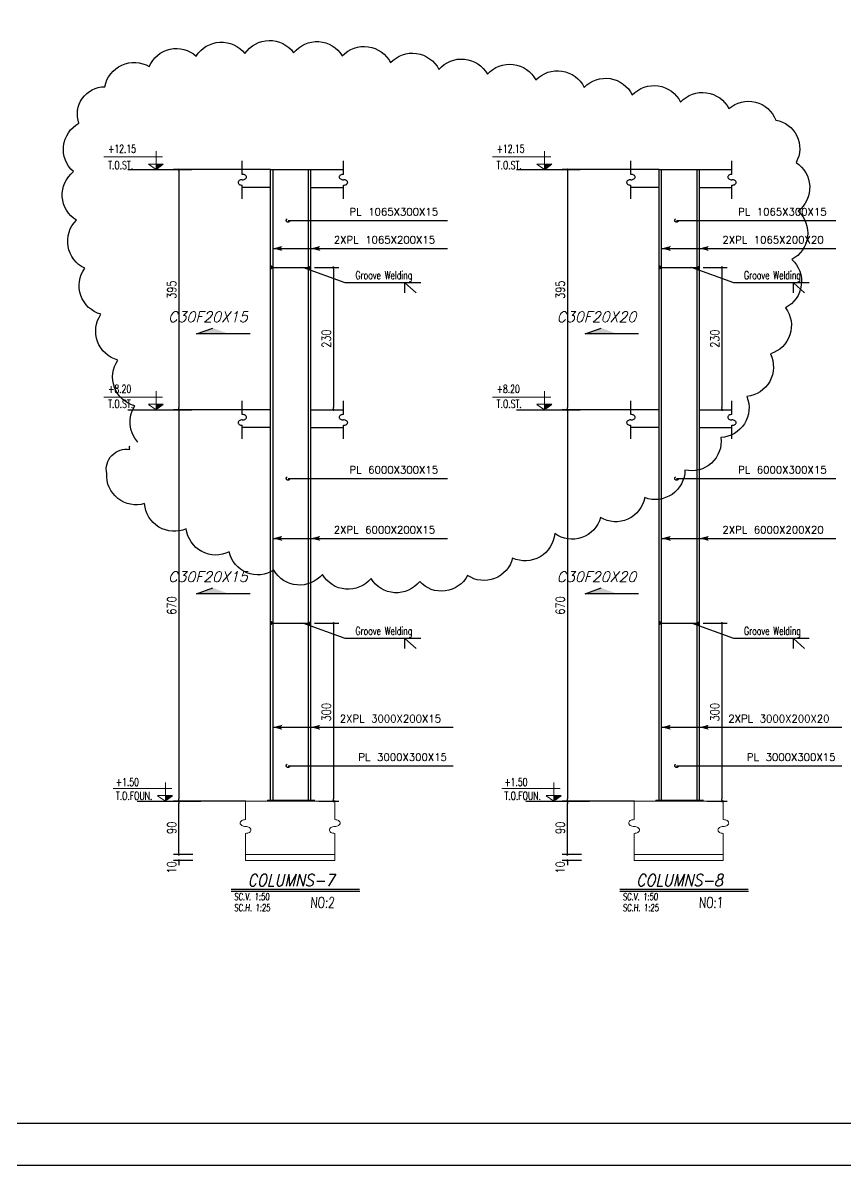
# Model space of a CAD drawing. Header units: inches. Extents: x 460503 to 460688, y 47570 to 48852.
# Drawn here: x 460543.89 to 460571.64, y 48435.49 to 48474.02 of the extents above; entities that cross this region are included whole.
import ezdxf

# ---------------------------------------------------------------- set-up
doc = ezdxf.new("R2010")
doc.units = ezdxf.units.IN
doc.header["$MEASUREMENT"] = 0
doc.linetypes.add('HIDDEN', pattern=[0.375, 0.25, -0.125])
for name, color, linetype in [('1', 1, 'Continuous'), ('1R', 1, 'Continuous'), ('2H', 2, 'HIDDEN'), ('2Y', 2, 'Continuous'), ('3', 3, 'HIDDEN'), ('3G', 3, 'Continuous'), ('4C', 4, 'Continuous'), ('6M', 6, 'Continuous'), ('COL-2', 3, 'Continuous'), ('D', 1, 'Continuous'), ('DIM', 8, 'Continuous'), ('lateral brace', 5, 'Continuous'), ('Layer4', 118, 'Continuous'), ('LEVEL', 3, 'HIDDEN'), ('TXT', 3, 'Continuous')]:
    doc.layers.add(name, color=color, linetype=linetype)
doc.layers.add('2', color=2, linetype='Continuous', lineweight=9)
doc.styles.add('ITALICT', font='italict')
doc.styles.add('ROMANC', font='TXT.shx')
doc.styles.add('ROMANS', font='ROMANS', dxfattribs={"width": 0.8})
doc.styles.add('ROMANT', font='romant')
doc.dimstyles.new('1-100', dxfattribs={"dimtxt": 0.3, "dimasz": 0.08, "dimexe": 0.18, "dimexo": 0.0625, "dimgap": 0.09, "dimtad": 1, "dimdec": 0, "dimlfac": 100, "dimdsep": 46, "dimtxsty": 'ROMANT', "dimblk": 'DOT', "dimcen": 0.09, "dimclrd": 1, "dimclre": 1, "dimclrt": 3, "dimadec": 0, "dimazin": 0, "dimtfac": 1, "dimtdec": 0, "dimtix": 1, "dimtofl": 0, "dimtmove": 2, "dimatfit": 3, "dimldrblk": 'DOT', "dimfxl": 1, "dimtolj": 1, "dimarcsym": 0})

# ---------------------------------------------------------------- blocks, each defined once
blk = doc.blocks.new('DOT')
at = {"layer": 'DIM', "color": 0, "linetype": 'ByBlock'}
blk.add_line((-0.5, 0), (-1, 0), dxfattribs=at)
at = {"layer": 'DIM', "color": 0, "linetype": 'ByBlock', "const_width": 0.5}
blk.add_lwpolyline([(-0.25, 0, 1), (0.25, 0, 1)], format="xyb", close=True, dxfattribs=at)
blk = doc.blocks.new('*D159')
at = {"layer": 'D', "color": 1, "lineweight": -2, "transparency": 16777216}
for p, q in [((460552.188, 48460.968), (460548.971, 48460.968)), ((460549.151, 48460.888), (460549.151, 48447.848)), ((460551.411, 48447.768), (460548.971, 48447.768))]:
    blk.add_line(p, q, dxfattribs=at)
at = {"layer": 'Defpoints', "color": 0, "transparency": 16777216}
for p in [(460552.25, 48460.968), (460549.151, 48447.768), (460551.473, 48447.768)]:
    blk.add_point(p, dxfattribs=at)
at = {"layer": 'D', "color": 1, "lineweight": -2, "transparency": 16777216, "xscale": 0.08, "yscale": 0.08, "zscale": 0.08}
for p, rotation in [((460549.151, 48460.968), 90), ((460549.151, 48447.768), 270)]:
    blk.add_blockref('DOT', p, dxfattribs=dict(at, rotation=rotation))
at = {"layer": 'D', "color": 2, "transparency": 16777216, "insert": (460548.911, 48454.368), "char_height": 0.3, "attachment_point": 5, "rotation": 90, "style": 'ROMANS'}
blk.add_mtext('\\A1;670', dxfattribs=at)
blk = doc.blocks.new('_Dot')
at = {"layer": 'DIM', "color": 0, "lineweight": -2}
blk.add_line((-0.5, 0), (-1, 0), dxfattribs=at)
at = {"layer": 'DIM', "color": 0, "const_width": 0.5}
blk.add_lwpolyline([(-0.25, 0, 1), (0.25, 0, 1)], format="xyb", close=True, dxfattribs=at)
blk = doc.blocks.new('ss')
at = {"layer": '2'}
for p, q in [((0, 0.137), (0, 0.514)), ((0, -0.137), (0, -0.674))]:
    blk.add_line(p, q, dxfattribs=at)
for points in [[(0, 0, -0.064661), (-0.043, 0.006, -0.077521), (-0.076, 0.02, -0.107173), (-0.1, 0.044, -0.145), (-0.107, 0.069, -0.145), (-0.1, 0.093, -0.107173), (-0.076, 0.117, -0.077521), (-0.043, 0.131, -0.064661), (0, 0.137, -0.064661)], [(0, -0.137, 0.064661), (0.043, -0.131, 0.077521), (0.076, -0.117, 0.107173), (0.1, -0.093, 0.145), (0.107, -0.069, 0.145), (0.1, -0.044, 0.107173), (0.076, -0.02, 0.077521), (0.043, -0.006, 0.064661), (0, 0, 0.064661)]]:
    blk.add_lwpolyline(points, format="xyb", dxfattribs=at)
blk = doc.blocks.new('*D160')
at = {"layer": 'D', "color": 1, "lineweight": -2, "transparency": 16777216}
for p, q in [((460549.594, 48447.768), (460548.971, 48447.768)), ((460549.151, 48446.048), (460549.151, 48447.688)), ((460549.628, 48445.968), (460548.971, 48445.968))]:
    blk.add_line(p, q, dxfattribs=at)
at = {"layer": 'Defpoints', "color": 0, "transparency": 16777216}
for p in [(460549.151, 48447.768), (460549.656, 48447.768), (460549.69, 48445.968)]:
    blk.add_point(p, dxfattribs=at)
at = {"layer": 'D', "color": 1, "lineweight": -2, "transparency": 16777216, "xscale": 0.08, "yscale": 0.08, "zscale": 0.08}
for p, rotation in [((460549.151, 48447.768), 90), ((460549.151, 48445.968), 270)]:
    blk.add_blockref('DOT', p, dxfattribs=dict(at, rotation=rotation))
at = {"layer": 'D', "color": 2, "transparency": 16777216, "insert": (460548.911, 48446.868), "char_height": 0.3, "attachment_point": 5, "rotation": 90, "style": 'ROMANS'}
blk.add_mtext('\\A1;90', dxfattribs=at)
blk = doc.blocks.new('*D161')
at = {"layer": 'D', "color": 1, "lineweight": -2, "transparency": 16777216}
for p, q in [((460549.628, 48445.968), (460548.971, 48445.968)), ((460549.151, 48446.048), (460549.151, 48446.128)), ((460549.628, 48445.768), (460548.971, 48445.768)), ((460549.151, 48445.688), (460549.151, 48445.608))]:
    blk.add_line(p, q, dxfattribs=at)
at = {"layer": 'Defpoints', "color": 0, "transparency": 16777216}
for p in [(460549.69, 48445.968), (460549.151, 48445.768), (460549.69, 48445.768)]:
    blk.add_point(p, dxfattribs=at)
at = {"layer": 'D', "color": 1, "lineweight": -2, "transparency": 16777216, "xscale": 0.08, "yscale": 0.08, "zscale": 0.08}
for p, rotation in [((460549.151, 48445.968), 270), ((460549.151, 48445.768), 90)]:
    blk.add_blockref('DOT', p, dxfattribs=dict(at, rotation=rotation))
at = {"layer": 'D', "color": 2, "transparency": 16777216, "insert": (460548.909, 48445.531), "char_height": 0.3, "attachment_point": 5, "rotation": 90, "style": 'ROMANS'}
blk.add_mtext('\\A1;10', dxfattribs=at)
blk = doc.blocks.new('*D852')
at = {"layer": 'D', "color": 1, "lineweight": -2, "transparency": 16777216}
for p, q in [((460552.188, 48469.068), (460548.971, 48469.068)), ((460549.151, 48468.988), (460549.151, 48461.048)), ((460551.411, 48460.968), (460548.971, 48460.968))]:
    blk.add_line(p, q, dxfattribs=at)
at = {"layer": 'Defpoints', "color": 0, "transparency": 16777216}
for p in [(460552.25, 48469.068), (460549.151, 48460.968), (460551.473, 48460.968)]:
    blk.add_point(p, dxfattribs=at)
at = {"layer": 'D', "color": 1, "lineweight": -2, "transparency": 16777216, "xscale": 0.08, "yscale": 0.08, "zscale": 0.08}
for p, rotation in [((460549.151, 48469.068), 90), ((460549.151, 48460.968), 270)]:
    blk.add_blockref('DOT', p, dxfattribs=dict(at, rotation=rotation))
at = {"layer": 'D', "color": 2, "transparency": 16777216, "insert": (460548.911, 48465.018), "char_height": 0.3, "attachment_point": 5, "rotation": 90, "style": 'ROMANS'}
blk.add_mtext('\\A1;395', dxfattribs=at)
blk = doc.blocks.new('*D853')
at = {"layer": 'D', "color": 1, "lineweight": -2, "transparency": 16777216}
for p, q in [((460553.733, 48453.767), (460554.548, 48453.767)), ((460554.368, 48453.687), (460554.368, 48447.848)), ((460553.873, 48447.768), (460554.548, 48447.768))]:
    blk.add_line(p, q, dxfattribs=at)
at = {"layer": 'Defpoints', "color": 0, "transparency": 16777216}
for p in [(460553.671, 48453.767), (460553.81, 48447.768), (460554.368, 48447.768)]:
    blk.add_point(p, dxfattribs=at)
at = {"layer": 'D', "color": 1, "lineweight": -2, "transparency": 16777216, "xscale": 0.08, "yscale": 0.08, "zscale": 0.08}
for p, rotation in [((460554.368, 48453.767), 90), ((460554.368, 48447.768), 270)]:
    blk.add_blockref('DOT', p, dxfattribs=dict(at, rotation=rotation))
at = {"layer": 'D', "color": 2, "transparency": 16777216, "insert": (460554.128, 48450.768), "char_height": 0.3, "attachment_point": 5, "rotation": 90, "style": 'ROMANS'}
blk.add_mtext('\\A1;300', dxfattribs=at)
blk = doc.blocks.new('*D854')
at = {"layer": 'D', "color": 1, "lineweight": -2, "transparency": 16777216}
for p, q in [((460553.733, 48465.767), (460554.548, 48465.767)), ((460554.368, 48465.687), (460554.368, 48461.048)), ((460553.873, 48460.968), (460554.548, 48460.968))]:
    blk.add_line(p, q, dxfattribs=at)
at = {"layer": 'Defpoints', "color": 0, "transparency": 16777216}
for p in [(460553.671, 48465.767), (460553.81, 48460.968), (460554.368, 48460.968)]:
    blk.add_point(p, dxfattribs=at)
at = {"layer": 'D', "color": 1, "lineweight": -2, "transparency": 16777216, "xscale": 0.08, "yscale": 0.08, "zscale": 0.08}
for p, rotation in [((460554.368, 48465.767), 90), ((460554.368, 48460.968), 270)]:
    blk.add_blockref('DOT', p, dxfattribs=dict(at, rotation=rotation))
at = {"layer": 'D', "color": 2, "transparency": 16777216, "insert": (460554.128, 48463.368), "char_height": 0.3, "attachment_point": 5, "rotation": 90, "style": 'ROMANS'}
blk.add_mtext('\\A1;230', dxfattribs=at)
blk = doc.blocks.new('*D855')
at = {"layer": 'D', "color": 1, "lineweight": -2, "transparency": 16777216}
for p, q in [((460565.299, 48460.968), (460562.082, 48460.968)), ((460562.262, 48460.888), (460562.262, 48447.848)), ((460564.522, 48447.768), (460562.082, 48447.768))]:
    blk.add_line(p, q, dxfattribs=at)
at = {"layer": 'Defpoints', "color": 0, "transparency": 16777216}
for p in [(460565.361, 48460.968), (460562.262, 48447.768), (460564.584, 48447.768)]:
    blk.add_point(p, dxfattribs=at)
at = {"layer": 'D', "color": 1, "lineweight": -2, "transparency": 16777216, "xscale": 0.08, "yscale": 0.08, "zscale": 0.08}
for p, rotation in [((460562.262, 48460.968), 90), ((460562.262, 48447.768), 270)]:
    blk.add_blockref('DOT', p, dxfattribs=dict(at, rotation=rotation))
at = {"layer": 'D', "color": 2, "transparency": 16777216, "insert": (460562.022, 48454.368), "char_height": 0.3, "attachment_point": 5, "rotation": 90, "style": 'ROMANS'}
blk.add_mtext('\\A1;670', dxfattribs=at)
blk = doc.blocks.new('*D856')
at = {"layer": 'D', "color": 1, "lineweight": -2, "transparency": 16777216}
for p, q in [((460562.705, 48447.768), (460562.082, 48447.768)), ((460562.262, 48446.048), (460562.262, 48447.688)), ((460562.739, 48445.968), (460562.082, 48445.968))]:
    blk.add_line(p, q, dxfattribs=at)
at = {"layer": 'Defpoints', "color": 0, "transparency": 16777216}
for p in [(460562.262, 48447.768), (460562.767, 48447.768), (460562.801, 48445.968)]:
    blk.add_point(p, dxfattribs=at)
at = {"layer": 'D', "color": 1, "lineweight": -2, "transparency": 16777216, "xscale": 0.08, "yscale": 0.08, "zscale": 0.08}
for p, rotation in [((460562.262, 48447.768), 90), ((460562.262, 48445.968), 270)]:
    blk.add_blockref('DOT', p, dxfattribs=dict(at, rotation=rotation))
at = {"layer": 'D', "color": 2, "transparency": 16777216, "insert": (460562.022, 48446.868), "char_height": 0.3, "attachment_point": 5, "rotation": 90, "style": 'ROMANS'}
blk.add_mtext('\\A1;90', dxfattribs=at)
blk = doc.blocks.new('*D857')
at = {"layer": 'D', "color": 1, "lineweight": -2, "transparency": 16777216}
for p, q in [((460562.739, 48445.968), (460562.082, 48445.968)), ((460562.262, 48446.048), (460562.262, 48446.128)), ((460562.739, 48445.768), (460562.082, 48445.768)), ((460562.262, 48445.688), (460562.262, 48445.608))]:
    blk.add_line(p, q, dxfattribs=at)
at = {"layer": 'Defpoints', "color": 0, "transparency": 16777216}
for p in [(460562.801, 48445.968), (460562.262, 48445.768), (460562.801, 48445.768)]:
    blk.add_point(p, dxfattribs=at)
at = {"layer": 'D', "color": 1, "lineweight": -2, "transparency": 16777216, "xscale": 0.08, "yscale": 0.08, "zscale": 0.08}
for p, rotation in [((460562.262, 48445.968), 270), ((460562.262, 48445.768), 90)]:
    blk.add_blockref('DOT', p, dxfattribs=dict(at, rotation=rotation))
at = {"layer": 'D', "color": 2, "transparency": 16777216, "insert": (460562.02, 48445.531), "char_height": 0.3, "attachment_point": 5, "rotation": 90, "style": 'ROMANS'}
blk.add_mtext('\\A1;10', dxfattribs=at)
blk = doc.blocks.new('*D860')
at = {"layer": 'D', "color": 1, "lineweight": -2, "transparency": 16777216}
for p, q in [((460565.299, 48469.068), (460562.082, 48469.068)), ((460562.262, 48468.988), (460562.262, 48461.048)), ((460564.522, 48460.968), (460562.082, 48460.968))]:
    blk.add_line(p, q, dxfattribs=at)
at = {"layer": 'Defpoints', "color": 0, "transparency": 16777216}
for p in [(460565.361, 48469.068), (460562.262, 48460.968), (460564.584, 48460.968)]:
    blk.add_point(p, dxfattribs=at)
at = {"layer": 'D', "color": 1, "lineweight": -2, "transparency": 16777216, "xscale": 0.08, "yscale": 0.08, "zscale": 0.08}
for p, rotation in [((460562.262, 48469.068), 90), ((460562.262, 48460.968), 270)]:
    blk.add_blockref('DOT', p, dxfattribs=dict(at, rotation=rotation))
at = {"layer": 'D', "color": 2, "transparency": 16777216, "insert": (460562.022, 48465.018), "char_height": 0.3, "attachment_point": 5, "rotation": 90, "style": 'ROMANS'}
blk.add_mtext('\\A1;395', dxfattribs=at)
blk = doc.blocks.new('*D858')
at = {"layer": 'D', "color": 1, "lineweight": -2, "transparency": 16777216}
for p, q in [((460566.844, 48453.767), (460567.659, 48453.767)), ((460567.479, 48453.687), (460567.479, 48447.848)), ((460566.984, 48447.768), (460567.659, 48447.768))]:
    blk.add_line(p, q, dxfattribs=at)
at = {"layer": 'Defpoints', "color": 0, "transparency": 16777216}
for p in [(460566.782, 48453.767), (460566.921, 48447.768), (460567.479, 48447.768)]:
    blk.add_point(p, dxfattribs=at)
at = {"layer": 'D', "color": 1, "lineweight": -2, "transparency": 16777216, "xscale": 0.08, "yscale": 0.08, "zscale": 0.08}
for p, rotation in [((460567.479, 48453.767), 90), ((460567.479, 48447.768), 270)]:
    blk.add_blockref('DOT', p, dxfattribs=dict(at, rotation=rotation))
at = {"layer": 'D', "color": 2, "transparency": 16777216, "insert": (460567.239, 48450.768), "char_height": 0.3, "attachment_point": 5, "rotation": 90, "style": 'ROMANS'}
blk.add_mtext('\\A1;300', dxfattribs=at)
blk = doc.blocks.new('*D859')
at = {"layer": 'D', "color": 1, "lineweight": -2, "transparency": 16777216}
for p, q in [((460566.844, 48465.767), (460567.659, 48465.767)), ((460567.479, 48465.687), (460567.479, 48461.048)), ((460566.984, 48460.968), (460567.659, 48460.968))]:
    blk.add_line(p, q, dxfattribs=at)
at = {"layer": 'Defpoints', "color": 0, "transparency": 16777216}
for p in [(460566.782, 48465.767), (460566.921, 48460.968), (460567.479, 48460.968)]:
    blk.add_point(p, dxfattribs=at)
at = {"layer": 'D', "color": 1, "lineweight": -2, "transparency": 16777216, "xscale": 0.08, "yscale": 0.08, "zscale": 0.08}
for p, rotation in [((460567.479, 48465.767), 90), ((460567.479, 48460.968), 270)]:
    blk.add_blockref('DOT', p, dxfattribs=dict(at, rotation=rotation))
at = {"layer": 'D', "color": 2, "transparency": 16777216, "insert": (460567.239, 48463.368), "char_height": 0.3, "attachment_point": 5, "rotation": 90, "style": 'ROMANS'}
blk.add_mtext('\\A1;230', dxfattribs=at)

msp = doc.modelspace()

# ---------------------------------------------------------------- hatches: boundary and pattern name
at = {"layer": '1R'}
h = msp.add_hatch(color=256, dxfattribs=at)
h.dxf.hatch_style = 1
h.paths.add_polyline_path([(460552.25000917, 48465.82559781), (460552.25000917, 48465.76846903), (460552.33000917, 48465.76846903)])
h.paths.add_polyline_path([(460552.33000917, 48465.76846903), (460552.25000917, 48465.76846903), (460552.25000917, 48465.71134025)])
h = msp.add_hatch(color=256, dxfattribs=at)
h.dxf.hatch_style = 1
h.paths.add_polyline_path([(460553.61000917, 48465.82559781), (460553.61000917, 48465.76846903), (460553.53000917, 48465.76846903)])
h.paths.add_polyline_path([(460553.53000917, 48465.76846903), (460553.61000917, 48465.76846903), (460553.61000917, 48465.71134025)])
h = msp.add_hatch(color=256, dxfattribs=at)
h.dxf.hatch_style = 1
h.paths.add_polyline_path([(460565.36100975, 48465.82559781), (460565.36100975, 48465.76846903), (460565.44100975, 48465.76846903)])
h.paths.add_polyline_path([(460565.44100975, 48465.76846903), (460565.36100975, 48465.76846903), (460565.36100975, 48465.71134025)])
h = msp.add_hatch(color=256, dxfattribs=at)
h.dxf.hatch_style = 1
h.paths.add_polyline_path([(460566.72100975, 48465.82559781), (460566.72100975, 48465.76846903), (460566.64100975, 48465.76846903)])
h.paths.add_polyline_path([(460566.64100975, 48465.76846903), (460566.72100975, 48465.76846903), (460566.72100975, 48465.71134025)])
h = msp.add_hatch(color=256, dxfattribs=at)
h.dxf.hatch_style = 1
h.paths.add_polyline_path([(460552.25000917, 48453.82559781), (460552.25000917, 48453.76846903), (460552.33000917, 48453.76846903)])
h.paths.add_polyline_path([(460552.33000917, 48453.76846903), (460552.25000917, 48453.76846903), (460552.25000917, 48453.71134025)])
h = msp.add_hatch(color=256, dxfattribs=at)
h.dxf.hatch_style = 1
h.paths.add_polyline_path([(460553.61000917, 48453.82559781), (460553.61000917, 48453.76846903), (460553.53000917, 48453.76846903)])
h.paths.add_polyline_path([(460553.53000917, 48453.76846903), (460553.61000917, 48453.76846903), (460553.61000917, 48453.71134025)])
h = msp.add_hatch(color=256, dxfattribs=at)
h.dxf.hatch_style = 1
h.paths.add_polyline_path([(460565.36100975, 48453.82559781), (460565.36100975, 48453.76846903), (460565.44100975, 48453.76846903)])
h.paths.add_polyline_path([(460565.44100975, 48453.76846903), (460565.36100975, 48453.76846903), (460565.36100975, 48453.71134025)])
h = msp.add_hatch(color=256, dxfattribs=at)
h.dxf.hatch_style = 1
h.paths.add_polyline_path([(460566.72100975, 48453.82559781), (460566.72100975, 48453.76846903), (460566.64100975, 48453.76846903)])
h.paths.add_polyline_path([(460566.64100975, 48453.76846903), (460566.72100975, 48453.76846903), (460566.72100975, 48453.71134025)])
at = {"layer": 'COL-2'}
for points in [[(460553.74249958, 48447.80356903), (460552.13849958, 48447.80356903), (460552.13849958, 48447.76846903), (460553.74267527, 48447.76846903)], [(460566.85350016, 48447.80356903), (460565.24950016, 48447.80356903), (460565.24950016, 48447.76846903), (460566.85367585, 48447.76846903)]]:
    msp.add_hatch(color=256, dxfattribs=at).paths.add_polyline_path(points)

# ---------------------------------------------------------------- linework, layer by layer
msp.add_lwpolyline([(460547.76783055, 48459.87741453, -0.3415807177), (460547.67016536, 48461.10307143, -0.52056705), (460547.09637173, 48462.64646406, -0.52056705), (460546.52331178, 48464.19012906, -0.52056705), (460545.97614357, 48465.7408355, -0.52056705), (460545.6961252, 48467.36345364, -0.52056705), (460545.59272575, 48469.00119971, -0.52056705), (460545.78188622, 48470.6307302, -0.52056705), (460546.65384888, 48471.8658917, -0.52056705), (460548.15455247, 48472.54333435, -0.52056705), (460549.73611863, 48472.89510626, -0.52056705), (460551.38044946, 48472.98157047, -0.52056705), (460553.02626446, 48473.01154539, -0.52056705), (460554.66548095, 48472.90541882, -0.52056705), (460556.29620912, 48472.67732772, -0.52056705), (460557.9269373, 48472.44923662, -0.52056705), (460559.56561834, 48472.28841578, -0.52056705), (460561.2001043, 48472.09363584, -0.52056705), (460562.82770582, 48471.84428873, -0.52056705), (460564.45419586, 48471.58771502, -0.52056705), (460566.08330209, 48471.34894148, -0.52056705), (460567.71483335, 48471.12666766, -0.52056705), (460569.29552618, 48470.73966339, -0.52056705), (460569.97876205, 48469.3109988, -0.52056705), (460570.04568632, 48467.67202508, -0.52056705), (460569.83706946, 48466.03898314, -0.52056705), (460569.62390382, 48464.40623688, -0.52056705), (460569.11236469, 48462.85527398, -0.52056705), (460568.3173633, 48461.41469157, -0.52056705), (460567.44387897, 48460.03661679, -0.52056705), (460566.22960215, 48458.93457358, -0.52056705), (460564.87235728, 48458.00474186, -0.52056705), (460563.38422564, 48457.33178802, -0.52056705), (460561.83640918, 48456.79385256, -0.52056705), (460560.41270963, 48455.96662417, -0.52056705), (460558.89609922, 48455.378067, -0.52056705), (460557.27891468, 48455.17744986, -0.52056705), (460555.63646995, 48455.27417949, -0.52056705), (460553.99594077, 48455.41547321, -0.52056705), (460552.35541158, 48455.55676693, -0.52056705), (460550.84935471, 48456.17539884, -0.52056705), (460549.40232161, 48456.95609038, -0.52056705), (460547.99479941, 48457.80492931, -0.52056705), (460546.71715785, 48458.82004723, -0.52056705), (460547.49318264, 48459.63389821, -0.0803878457), (460547.49322283, 48459.75412608)], format="xyb")
at = {"layer": '1'}
for p, q in [((460552.83631597, 48467.35566567), (460558.21232341, 48467.35566567)), ((460565.94731655, 48467.35566567), (460571.323324, 48467.35566567)), ((460552.33000917, 48466.40960077), (460558.21232341, 48466.40960077)), ((460565.44100975, 48466.40960077), (460571.323324, 48466.40960077)), ((460552.83631597, 48458.65277747), (460558.21232341, 48458.65277747)), ((460565.94731655, 48458.65277747), (460571.323324, 48458.65277747)), ((460552.33000917, 48456.63070487), (460558.21232341, 48456.63070487)), ((460565.44100975, 48456.63070487), (460571.323324, 48456.63070487)), ((460552.33000917, 48450.25983066), (460558.41232341, 48450.25983066)), ((460565.44100975, 48450.25983066), (460571.523324, 48450.25983066)), ((460552.83631597, 48448.96210261), (460558.41232341, 48448.96210261)), ((460565.94731655, 48448.96210261), (460571.523324, 48448.96210261))]:
    msp.add_line(p, q, dxfattribs=at)
msp.add_lwpolyline([(460507.46120186, 48436.90580848), (460588.72955203, 48436.90580848), (460588.72955203, 48493.53880511), (460507.46120186, 48493.53880511)], close=True, dxfattribs=at)
at = {"layer": '1R'}
for p, q in [((460552.33000917, 48465.76846903), (460552.25000917, 48465.82559781)), ((460553.53000917, 48465.76846903), (460553.61000917, 48465.82559781)), ((460565.44100975, 48465.76846903), (460565.36100975, 48465.82559781)), ((460566.64100975, 48465.76846903), (460566.72100975, 48465.82559781)), ((460552.25000917, 48465.76846903), (460553.61000917, 48465.76846903)), ((460552.33000917, 48465.76846903), (460552.25000917, 48465.71134025)), ((460554.76861903, 48465.25290075), (460553.3404975, 48465.76846903)), ((460553.53000917, 48465.76846903), (460553.61000917, 48465.71134025)), ((460565.36100975, 48465.76846903), (460566.72100975, 48465.76846903)), ((460565.44100975, 48465.76846903), (460565.36100975, 48465.71134025)), ((460567.87961961, 48465.25290075), (460566.45149808, 48465.76846903)), ((460566.64100975, 48465.76846903), (460566.72100975, 48465.71134025)), ((460557.3158838, 48465.25290075), (460554.76861903, 48465.25290075)), ((460570.42688439, 48465.25290075), (460567.87961961, 48465.25290075)), ((460552.33000917, 48453.76846903), (460552.25000917, 48453.82559781)), ((460552.25000917, 48453.76846903), (460553.61000917, 48453.76846903)), ((460552.33000917, 48453.76846903), (460552.25000917, 48453.71134025)), ((460554.76861903, 48453.25290075), (460553.3404975, 48453.76846903)), ((460553.53000917, 48453.76846903), (460553.61000917, 48453.82559781)), ((460553.53000917, 48453.76846903), (460553.61000917, 48453.71134025)), ((460565.44100975, 48453.76846903), (460565.36100975, 48453.82559781)), ((460565.36100975, 48453.76846903), (460566.72100975, 48453.76846903)), ((460565.44100975, 48453.76846903), (460565.36100975, 48453.71134025)), ((460567.87961961, 48453.25290075), (460566.45149808, 48453.76846903)), ((460566.64100975, 48453.76846903), (460566.72100975, 48453.82559781)), ((460566.64100975, 48453.76846903), (460566.72100975, 48453.71134025)), ((460557.3158838, 48453.25290075), (460554.76861903, 48453.25290075)), ((460570.42688439, 48453.25290075), (460567.87961961, 48453.25290075))]:
    msp.add_line(p, q, dxfattribs=at)
at = {"layer": '2'}
for p, q in [((460548.38483914, 48469.06846903), (460548.38483914, 48469.69289969)), ((460561.49583972, 48469.06846903), (460561.49583972, 48469.69289969)), ((460548.59768513, 48469.49658294), (460546.62603206, 48469.49658294)), ((460561.70868571, 48469.49658294), (460559.73703264, 48469.49658294)), ((460548.38483914, 48469.06846903), (460548.12479427, 48469.24863188)), ((460548.12486087, 48469.25334273), (460548.62494714, 48469.25334273)), ((460561.49583972, 48469.06846903), (460561.23579485, 48469.24863188)), ((460561.23586145, 48469.25334273), (460561.73594772, 48469.25334273)), ((460548.38483914, 48460.96846903), (460548.38483914, 48461.59289969)), ((460561.49583972, 48460.96846903), (460561.49583972, 48461.59289969)), ((460548.59768513, 48461.39658294), (460546.62603206, 48461.39658294)), ((460561.70868571, 48461.39658294), (460559.73703264, 48461.39658294)), ((460548.38483914, 48460.96846903), (460548.12479427, 48461.14863188)), ((460548.12486087, 48461.15334273), (460548.62494714, 48461.15334273)), ((460561.49583972, 48460.96846903), (460561.23579485, 48461.14863188)), ((460561.23586145, 48461.15334273), (460561.73594772, 48461.15334273)), ((460548.90992541, 48448.19658294), (460546.93827234, 48448.19658294)), ((460548.69707942, 48447.76846903), (460548.69707942, 48448.39289969)), ((460562.02092599, 48448.19658294), (460560.04927293, 48448.19658294)), ((460561.80808, 48447.76846903), (460561.80808, 48448.39289969)), ((460548.69707942, 48447.76846903), (460548.43703456, 48447.94863188)), ((460548.43710115, 48447.95334273), (460548.93718743, 48447.95334273)), ((460551.40299094, 48447.76846903), (460554.41321981, 48447.76846903)), ((460552.13849958, 48447.80356903), (460553.74249958, 48447.80356903)), ((460561.80808, 48447.76846903), (460561.54803514, 48447.94863188)), ((460561.54810173, 48447.95334273), (460562.04818801, 48447.95334273)), ((460564.51399152, 48447.76846903), (460567.52422039, 48447.76846903)), ((460565.24950016, 48447.80356903), (460566.85350016, 48447.80356903)), ((460551.40289919, 48445.96846903), (460554.41323953, 48445.96846903)), ((460564.51389977, 48445.96846903), (460567.52424011, 48445.96846903)), ((460551.40288747, 48445.76846903), (460554.41325332, 48445.76846903)), ((460564.51388805, 48445.76846903), (460567.5242539, 48445.76846903))]:
    msp.add_line(p, q, dxfattribs=at)
at = {"layer": '2H'}
for p, q in [((460548.62488055, 48469.24863188), (460548.38483914, 48469.06846903)), ((460561.73588113, 48469.24863188), (460561.49583972, 48469.06846903)), ((460548.62488055, 48461.14863188), (460548.38483914, 48460.96846903)), ((460561.73588113, 48461.14863188), (460561.49583972, 48460.96846903)), ((460548.93712083, 48447.94863188), (460548.69707942, 48447.76846903)), ((460562.04812141, 48447.94863188), (460561.80808, 48447.76846903))]:
    msp.add_line(p, q, dxfattribs=at)
at = {"layer": '2Y'}
for p, q in [((460551.29327128, 48468.91002228), (460551.29327128, 48469.36564539)), ((460554.7054002, 48468.91002228), (460554.7054002, 48469.36564539)), ((460564.40427186, 48468.91002228), (460564.40427186, 48469.36564539)), ((460567.81640078, 48468.91002228), (460567.81640078, 48469.36564539)), ((460551.29327128, 48468.0840754), (460551.29327128, 48468.54465988)), ((460554.7054002, 48468.0840754), (460554.7054002, 48468.54465988)), ((460564.40427186, 48468.0840754), (460564.40427186, 48468.54465988)), ((460567.81640078, 48468.0840754), (460567.81640078, 48468.54465988)), ((460556.78157284, 48464.91702323), (460556.78157284, 48465.25202842)), ((460556.78157284, 48465.25202842), (460557.15627536, 48464.91702323)), ((460569.89257342, 48464.91702323), (460569.89257342, 48465.25202842)), ((460569.89257342, 48465.25202842), (460570.26727594, 48464.91702323)), ((460551.29327128, 48460.81002228), (460551.29327128, 48461.26564539)), ((460554.7054002, 48460.81002228), (460554.7054002, 48461.26564539)), ((460564.40427186, 48460.81002228), (460564.40427186, 48461.26564539)), ((460567.81640078, 48460.81002228), (460567.81640078, 48461.26564539)), ((460551.29327128, 48459.9840754), (460551.29327128, 48460.44465988)), ((460554.7054002, 48459.9840754), (460554.7054002, 48460.44465988)), ((460564.40427186, 48459.9840754), (460564.40427186, 48460.44465988)), ((460567.81640078, 48459.9840754), (460567.81640078, 48460.44465988)), ((460556.78157284, 48452.91702323), (460556.78157284, 48453.25202842)), ((460556.78157284, 48453.25202842), (460557.15627536, 48452.91702323)), ((460569.89257342, 48452.91702323), (460569.89257342, 48453.25202842)), ((460569.89257342, 48453.25202842), (460570.26727594, 48452.91702323))]:
    msp.add_line(p, q, dxfattribs=at)
for centre, radius, start, end in [((460551.29327128, 48468.68625299), 0.22376929, 75.201495889, 90.000000003), ((460554.7054002, 48468.68625299), 0.22376929, 89.999999997, 104.798504111), ((460564.40427186, 48468.68625299), 0.22376929, 75.201495889, 90.000000003), ((460567.81640078, 48468.68625299), 0.22376929, 89.999999997, 104.798504111), ((460551.20981671, 48468.63600048), 0.05975846, 146.998455308, 179.999999999), ((460551.20981671, 48468.63600048), 0.05975846, 180, 213.001544691), ((460551.24973109, 48468.61007825), 0.10735174, 122.529539564, 146.998455308), ((460551.24973109, 48468.66192271), 0.10735174, 213.001544692, 237.470460436), ((460551.27602556, 48468.56885112), 0.15625036, 104.798504114, 122.529539568), ((460551.27602556, 48468.70314984), 0.15625036, 237.470460436, 255.201495889), ((460551.29327128, 48468.50357179), 0.22376929, 89.999999997, 104.798504111), ((460551.29327128, 48468.76842917), 0.22376929, 255.201495889, 270), ((460551.29327128, 48468.95111037), 0.22376929, 270, 284.798504114), ((460551.310517, 48468.75153232), 0.15625036, 57.470460437, 75.201495889), ((460551.310517, 48468.88583103), 0.15625036, 284.798504111, 302.529539564), ((460551.33681147, 48468.79275945), 0.10735174, 33.001544693, 57.470460437), ((460551.33681147, 48468.84460391), 0.10735174, 302.529539564, 326.998455309), ((460551.37672585, 48468.81868168), 0.05975846, 359.999999998, 33.001544691), ((460551.37672585, 48468.81868168), 0.05975846, 326.998455309, 0), ((460554.62194563, 48468.81868168), 0.05975846, 146.998455309, 180.000000002), ((460554.62194563, 48468.81868168), 0.05975846, 180, 213.001544691), ((460554.66186001, 48468.79275945), 0.10735174, 122.529539563, 146.998455307), ((460554.66186001, 48468.84460391), 0.10735174, 213.001544691, 237.470460436), ((460554.68815448, 48468.75153232), 0.15625036, 104.798504111, 122.529539563), ((460554.68815448, 48468.88583103), 0.15625036, 237.470460436, 255.201495889), ((460554.7054002, 48468.95111037), 0.22376929, 255.201495886, 270), ((460554.7054002, 48468.50357179), 0.22376929, 75.201495889, 90.000000003), ((460554.7054002, 48468.76842917), 0.22376929, 270, 284.798504111), ((460554.72264592, 48468.56885112), 0.15625036, 57.470460432, 75.201495886), ((460554.72264592, 48468.70314984), 0.15625036, 284.798504111, 302.529539564), ((460554.74894039, 48468.61007825), 0.10735174, 33.001544692, 57.470460436), ((460554.74894039, 48468.66192271), 0.10735174, 302.529539564, 326.998455308), ((460554.78885477, 48468.63600048), 0.05975846, 0.000000001, 33.001544692), ((460554.78885477, 48468.63600048), 0.05975846, 326.998455309, 0), ((460564.32081729, 48468.63600048), 0.05975846, 146.998455308, 179.999999999), ((460564.32081729, 48468.63600048), 0.05975846, 180, 213.001544691), ((460564.36073168, 48468.61007825), 0.10735174, 122.529539564, 146.998455308), ((460564.36073168, 48468.66192271), 0.10735174, 213.001544692, 237.470460436), ((460564.38702614, 48468.56885112), 0.15625036, 104.798504114, 122.529539568), ((460564.38702614, 48468.70314984), 0.15625036, 237.470460436, 255.201495889), ((460564.40427186, 48468.50357179), 0.22376929, 89.999999997, 104.798504111), ((460564.40427186, 48468.76842917), 0.22376929, 255.201495889, 270), ((460564.40427186, 48468.95111037), 0.22376929, 270, 284.798504114), ((460564.42151758, 48468.75153232), 0.15625036, 57.470460437, 75.201495889), ((460564.42151758, 48468.88583103), 0.15625036, 284.798504111, 302.529539564), ((460564.44781205, 48468.79275945), 0.10735174, 33.001544693, 57.470460437), ((460564.44781205, 48468.84460391), 0.10735174, 302.529539564, 326.998455309), ((460564.48772643, 48468.81868168), 0.05975846, 359.999999998, 33.001544691), ((460564.48772643, 48468.81868168), 0.05975846, 326.998455309, 0), ((460567.73294622, 48468.81868168), 0.05975846, 146.998455309, 180.000000002), ((460567.73294622, 48468.81868168), 0.05975846, 180, 213.001544691), ((460567.7728606, 48468.79275945), 0.10735174, 122.529539563, 146.998455307), ((460567.7728606, 48468.84460391), 0.10735174, 213.001544691, 237.470460436), ((460567.79915506, 48468.75153232), 0.15625036, 104.798504111, 122.529539563), ((460567.79915506, 48468.88583103), 0.15625036, 237.470460436, 255.201495889), ((460567.81640078, 48468.95111037), 0.22376929, 255.201495886, 270), ((460567.81640078, 48468.50357179), 0.22376929, 75.201495889, 90.000000003), ((460567.81640078, 48468.76842917), 0.22376929, 270, 284.798504111), ((460567.8336465, 48468.56885112), 0.15625036, 57.470460432, 75.201495886), ((460567.8336465, 48468.70314984), 0.15625036, 284.798504111, 302.529539564), ((460567.85994097, 48468.61007825), 0.10735174, 33.001544692, 57.470460436), ((460567.85994097, 48468.66192271), 0.10735174, 302.529539564, 326.998455308), ((460567.89985535, 48468.63600048), 0.05975846, 0.000000001, 33.001544692), ((460567.89985535, 48468.63600048), 0.05975846, 326.998455309, 0), ((460551.20981671, 48460.53600048), 0.05975846, 146.998455308, 179.999999999), ((460551.20981671, 48460.53600048), 0.05975846, 180, 213.001544691), ((460551.24973109, 48460.51007825), 0.10735174, 122.529539564, 146.998455308), ((460551.24973109, 48460.56192271), 0.10735174, 213.001544692, 237.470460436), ((460551.27602556, 48460.46885112), 0.15625036, 104.798504114, 122.529539568), ((460551.27602556, 48460.60314984), 0.15625036, 237.470460436, 255.201495889), ((460551.29327128, 48460.40357179), 0.22376929, 89.999999997, 104.798504111), ((460551.29327128, 48460.66842917), 0.22376929, 255.201495889, 270), ((460551.29327128, 48460.58625299), 0.22376929, 75.201495889, 90.000000003), ((460551.29327128, 48460.85111037), 0.22376929, 270, 284.798504114), ((460551.310517, 48460.65153232), 0.15625036, 57.470460437, 75.201495889), ((460551.310517, 48460.78583103), 0.15625036, 284.798504111, 302.529539564), ((460551.33681147, 48460.69275945), 0.10735174, 33.001544693, 57.470460437), ((460551.33681147, 48460.74460391), 0.10735174, 302.529539564, 326.998455309), ((460551.37672585, 48460.71868168), 0.05975846, 359.999999998, 33.001544691), ((460551.37672585, 48460.71868168), 0.05975846, 326.998455309, 0), ((460554.62194563, 48460.71868168), 0.05975846, 146.998455309, 180.000000002), ((460554.62194563, 48460.71868168), 0.05975846, 180, 213.001544691), ((460554.66186001, 48460.69275945), 0.10735174, 122.529539563, 146.998455307), ((460554.66186001, 48460.74460391), 0.10735174, 213.001544691, 237.470460436), ((460554.68815448, 48460.65153232), 0.15625036, 104.798504111, 122.529539563), ((460554.68815448, 48460.78583103), 0.15625036, 237.470460436, 255.201495889), ((460554.7054002, 48460.58625299), 0.22376929, 89.999999997, 104.798504111), ((460554.7054002, 48460.85111037), 0.22376929, 255.201495886, 270), ((460554.7054002, 48460.40357179), 0.22376929, 75.201495889, 90.000000003), ((460554.7054002, 48460.66842917), 0.22376929, 270, 284.798504111), ((460554.72264592, 48460.46885112), 0.15625036, 57.470460432, 75.201495886), ((460554.72264592, 48460.60314984), 0.15625036, 284.798504111, 302.529539564), ((460554.74894039, 48460.51007825), 0.10735174, 33.001544692, 57.470460436), ((460554.74894039, 48460.56192271), 0.10735174, 302.529539564, 326.998455308), ((460554.78885477, 48460.53600048), 0.05975846, 0.000000001, 33.001544692), ((460554.78885477, 48460.53600048), 0.05975846, 326.998455309, 0), ((460564.32081729, 48460.53600048), 0.05975846, 146.998455308, 179.999999999), ((460564.32081729, 48460.53600048), 0.05975846, 180, 213.001544691), ((460564.36073168, 48460.51007825), 0.10735174, 122.529539564, 146.998455308), ((460564.36073168, 48460.56192271), 0.10735174, 213.001544692, 237.470460436), ((460564.38702614, 48460.46885112), 0.15625036, 104.798504114, 122.529539568), ((460564.38702614, 48460.60314984), 0.15625036, 237.470460436, 255.201495889), ((460564.40427186, 48460.40357179), 0.22376929, 89.999999997, 104.798504111), ((460564.40427186, 48460.66842917), 0.22376929, 255.201495889, 270), ((460564.40427186, 48460.58625299), 0.22376929, 75.201495889, 90.000000003), ((460564.40427186, 48460.85111037), 0.22376929, 270, 284.798504114), ((460564.42151758, 48460.65153232), 0.15625036, 57.470460437, 75.201495889), ((460564.42151758, 48460.78583103), 0.15625036, 284.798504111, 302.529539564), ((460564.44781205, 48460.69275945), 0.10735174, 33.001544693, 57.470460437), ((460564.44781205, 48460.74460391), 0.10735174, 302.529539564, 326.998455309), ((460564.48772643, 48460.71868168), 0.05975846, 359.999999998, 33.001544691), ((460564.48772643, 48460.71868168), 0.05975846, 326.998455309, 0), ((460567.73294622, 48460.71868168), 0.05975846, 146.998455309, 180.000000002), ((460567.73294622, 48460.71868168), 0.05975846, 180, 213.001544691), ((460567.7728606, 48460.69275945), 0.10735174, 122.529539563, 146.998455307), ((460567.7728606, 48460.74460391), 0.10735174, 213.001544691, 237.470460436), ((460567.79915506, 48460.65153232), 0.15625036, 104.798504111, 122.529539563), ((460567.79915506, 48460.78583103), 0.15625036, 237.470460436, 255.201495889), ((460567.81640078, 48460.58625299), 0.22376929, 89.999999997, 104.798504111), ((460567.81640078, 48460.85111037), 0.22376929, 255.201495886, 270), ((460567.81640078, 48460.40357179), 0.22376929, 75.201495889, 90.000000003), ((460567.81640078, 48460.66842917), 0.22376929, 270, 284.798504111), ((460567.8336465, 48460.46885112), 0.15625036, 57.470460432, 75.201495886), ((460567.8336465, 48460.60314984), 0.15625036, 284.798504111, 302.529539564), ((460567.85994097, 48460.51007825), 0.10735174, 33.001544692, 57.470460436), ((460567.85994097, 48460.56192271), 0.10735174, 302.529539564, 326.998455308), ((460567.89985535, 48460.53600048), 0.05975846, 0.000000001, 33.001544692), ((460567.89985535, 48460.53600048), 0.05975846, 326.998455309, 0)]:
    msp.add_arc(centre, radius, start, end, dxfattribs=at)
at = {"layer": '3'}
for centre in [(460552.83631597, 48467.35566567), (460565.94731655, 48467.35566567), (460552.83631597, 48458.65277747), (460565.94731655, 48458.65277747), (460552.83631597, 48448.96210261), (460565.94731655, 48448.96210261)]:
    msp.add_circle(centre, 0.06, dxfattribs=at)
for points in [[(460548.38483914, 48469.06846903), (460548.62488055, 48469.24863188), (460548.38483914, 48469.24863188)], [(460561.49583972, 48469.06846903), (460561.73588113, 48469.24863188), (460561.49583972, 48469.24863188)], [(460552.33000917, 48466.40960077), (460552.58724447, 48466.40960077), (460552.64364383, 48466.49365678)], [(460552.33000917, 48466.40960077), (460552.58724447, 48466.40960077), (460552.64364383, 48466.32554476)], [(460553.61000917, 48466.40960077), (460553.86724447, 48466.40960077), (460553.92364383, 48466.49365678)], [(460553.61000917, 48466.40960077), (460553.86724447, 48466.40960077), (460553.92364383, 48466.32554476)], [(460565.44100975, 48466.40960077), (460565.69824506, 48466.40960077), (460565.75464441, 48466.49365678)], [(460565.44100975, 48466.40960077), (460565.69824506, 48466.40960077), (460565.75464441, 48466.32554476)], [(460566.72100975, 48466.40960077), (460566.97824506, 48466.40960077), (460567.03464441, 48466.49365678)], [(460566.72100975, 48466.40960077), (460566.97824506, 48466.40960077), (460567.03464441, 48466.32554476)], [(460548.38483914, 48460.96846903), (460548.62488055, 48461.14863188), (460548.38483914, 48461.14863188)], [(460561.49583972, 48460.96846903), (460561.73588113, 48461.14863188), (460561.49583972, 48461.14863188)], [(460552.33000917, 48456.63070487), (460552.58724447, 48456.63070487), (460552.64364383, 48456.71476088)], [(460552.33000917, 48456.63070487), (460552.58724447, 48456.63070487), (460552.64364383, 48456.54664887)], [(460553.61000917, 48456.63070487), (460553.86724447, 48456.63070487), (460553.92364383, 48456.71476088)], [(460553.61000917, 48456.63070487), (460553.86724447, 48456.63070487), (460553.92364383, 48456.54664887)], [(460565.44100975, 48456.63070487), (460565.69824506, 48456.63070487), (460565.75464441, 48456.71476088)], [(460565.44100975, 48456.63070487), (460565.69824506, 48456.63070487), (460565.75464441, 48456.54664887)], [(460566.72100975, 48456.63070487), (460566.97824506, 48456.63070487), (460567.03464441, 48456.71476088)], [(460566.72100975, 48456.63070487), (460566.97824506, 48456.63070487), (460567.03464441, 48456.54664887)], [(460552.33000917, 48450.25983066), (460552.58724447, 48450.25983066), (460552.64364383, 48450.34388666)], [(460552.33000917, 48450.25983066), (460552.58724447, 48450.25983066), (460552.64364383, 48450.17577465)], [(460553.61000917, 48450.25983066), (460553.86724447, 48450.25983066), (460553.92364383, 48450.34388666)], [(460553.61000917, 48450.25983066), (460553.86724447, 48450.25983066), (460553.92364383, 48450.17577465)], [(460565.44100975, 48450.25983066), (460565.69824506, 48450.25983066), (460565.75464441, 48450.34388666)], [(460565.44100975, 48450.25983066), (460565.69824506, 48450.25983066), (460565.75464441, 48450.17577465)], [(460566.72100975, 48450.25983066), (460566.97824506, 48450.25983066), (460567.03464441, 48450.34388666)], [(460566.72100975, 48450.25983066), (460566.97824506, 48450.25983066), (460567.03464441, 48450.17577465)], [(460548.69707942, 48447.76846903), (460548.93712083, 48447.94863188), (460548.69707942, 48447.94863188)], [(460561.80808, 48447.76846903), (460562.04812141, 48447.94863188), (460561.80808, 48447.94863188)]]:
    msp.add_solid(points, dxfattribs=at)
at = {"layer": '3G'}
for p, q in [((460552.25000917, 48469.06846903), (460551.29327128, 48469.06846903)), ((460552.25000917, 48447.80356903), (460552.25000917, 48469.06846903)), ((460552.25000917, 48469.06846903), (460553.61000917, 48469.06846903)), ((460552.33000917, 48447.80356903), (460552.33000917, 48469.06846903)), ((460553.53000917, 48447.80356903), (460553.53000917, 48469.06846903)), ((460553.53000917, 48447.80356903), (460553.53000917, 48469.06846903)), ((460553.61000917, 48447.80356903), (460553.61000917, 48469.06846903)), ((460553.61000917, 48469.06846903), (460554.7054002, 48469.06846903)), ((460565.36100975, 48469.06846903), (460564.40427186, 48469.06846903)), ((460565.36100975, 48447.80356903), (460565.36100975, 48469.06846903)), ((460565.36100975, 48469.06846903), (460566.72100975, 48469.06846903)), ((460565.44100975, 48447.80356903), (460565.44100975, 48469.06846903)), ((460566.64100975, 48447.80356903), (460566.64100975, 48469.06846903)), ((460566.64100975, 48447.80356903), (460566.64100975, 48469.06846903)), ((460566.72100975, 48447.80356903), (460566.72100975, 48469.06846903)), ((460566.72100975, 48469.06846903), (460567.81640078, 48469.06846903)), ((460552.25000917, 48468.46846903), (460551.29327128, 48468.46846903)), ((460553.61000917, 48468.46846903), (460554.7054002, 48468.46846903)), ((460565.36100975, 48468.46846903), (460564.40427186, 48468.46846903)), ((460566.72100975, 48468.46846903), (460567.81640078, 48468.46846903)), ((460549.75187719, 48463.53144179), (460550.29581001, 48463.72500859)), ((460551.55475659, 48463.53144179), (460549.75187719, 48463.53144179)), ((460562.86287777, 48463.53144179), (460563.40681059, 48463.72500859)), ((460564.66575717, 48463.53144179), (460562.86287777, 48463.53144179)), ((460552.25000917, 48460.96846903), (460551.29327128, 48460.96846903)), ((460553.61000917, 48460.96846903), (460554.7054002, 48460.96846903)), ((460565.36100975, 48460.96846903), (460564.40427186, 48460.96846903)), ((460566.72100975, 48460.96846903), (460567.81640078, 48460.96846903)), ((460552.25000917, 48460.36846903), (460551.29327128, 48460.36846903)), ((460553.61000917, 48460.36846903), (460554.7054002, 48460.36846903)), ((460565.36100975, 48460.36846903), (460564.40427186, 48460.36846903)), ((460566.72100975, 48460.36846903), (460567.81640078, 48460.36846903)), ((460549.75187719, 48454.76429658), (460550.29581001, 48454.95786338)), ((460551.55475659, 48454.76429658), (460549.75187719, 48454.76429658)), ((460562.86287777, 48454.76429658), (460563.40681059, 48454.95786338)), ((460564.66575717, 48454.76429658), (460562.86287777, 48454.76429658)), ((460550.92120577, 48444.72907767), (460555.25805103, 48444.72907767)), ((460564.03220635, 48444.72907767), (460568.36905161, 48444.72907767))]:
    msp.add_line(p, q, dxfattribs=at)
for points in [[(460549.75187719, 48463.53144179), (460550.29581001, 48463.72500859), (460550.29581001, 48463.53144179)], [(460550.83974282, 48463.53144179), (460550.29581001, 48463.72500859), (460550.29581001, 48463.53144179)], [(460562.86287777, 48463.53144179), (460563.40681059, 48463.72500859), (460563.40681059, 48463.53144179)], [(460563.9507434, 48463.53144179), (460563.40681059, 48463.72500859), (460563.40681059, 48463.53144179)], [(460549.75187719, 48454.76429658), (460550.29581001, 48454.95786338), (460550.29581001, 48454.76429658)], [(460550.83974282, 48454.76429658), (460550.29581001, 48454.95786338), (460550.29581001, 48454.76429658)], [(460562.86287777, 48454.76429658), (460563.40681059, 48454.95786338), (460563.40681059, 48454.76429658)], [(460563.9507434, 48454.76429658), (460563.40681059, 48454.95786338), (460563.40681059, 48454.76429658)]]:
    msp.add_solid(points, dxfattribs=at)
at = {"layer": '6M', "color": 4}
for p, q in [((460550.92120577, 48444.80436123), (460555.25164055, 48444.80436123)), ((460564.03220635, 48444.80436123), (460568.36264113, 48444.80436123))]:
    msp.add_line(p, q, dxfattribs=at)
at = {"layer": 'COL-2'}
for p, q in [((460552.13849958, 48447.80356903), (460552.13849958, 48447.76846903)), ((460565.24950016, 48447.80356903), (460565.24950016, 48447.76846903))]:
    msp.add_line(p, q, dxfattribs=at)
at = {"layer": 'D'}
for p, q in [((460547.4351657, 48469.06846903), (460549.58552651, 48469.06846903)), ((460560.54616629, 48469.06846903), (460562.69652709, 48469.06846903)), ((460547.4351657, 48460.96846903), (460549.58552651, 48460.96846903)), ((460560.54616629, 48460.96846903), (460562.69652709, 48460.96846903)), ((460547.74740599, 48447.76846903), (460549.89776679, 48447.76846903)), ((460560.85840657, 48447.76846903), (460563.00876737, 48447.76846903))]:
    msp.add_line(p, q, dxfattribs=at)
at = {"layer": 'DIM'}
msp.add_lwpolyline([(460506.04537694, 48435.48998357), (460590.14537694, 48435.48998357), (460590.14537694, 48494.95463003), (460506.04537694, 48494.95463003)], close=True, dxfattribs=at)
at = {"layer": 'lateral brace'}
msp.add_lwpolyline([(460506.04537694, 48435.48998357), (460590.14537694, 48435.48998357), (460590.14537694, 48494.95463003), (460506.04537694, 48494.95463003)], close=True, dxfattribs=at)
at = {"layer": 'Layer4'}
msp.add_lwpolyline([(460590.14537694, 48494.95463003), (460506.04537694, 48494.95463003), (460506.04537694, 48435.48998357), (460590.14537694, 48435.48998357)], close=True, dxfattribs=at)

# ---------------------------------------------------------------- block references
at = {"layer": 'TXT', "yscale": 1.7, "zscale": 1.7}
for p, xscale in [((460551.40301814, 48446.91298771), 1.7), ((460554.41312561, 48446.91298771), -1.7), ((460564.51401872, 48446.91298771), 1.7), ((460567.52412619, 48446.91298771), -1.7)]:
    msp.add_blockref('ss', p, dxfattribs=dict(at, xscale=xscale))

# ---------------------------------------------------------------- texts
at = {"layer": '2Y', "style": 'ROMANC'}
for s, p in [('PL 1065X300X15', (460554.91243096, 48467.52132274)), ('PL 1065X300X15', (460568.02343154, 48467.52132274)), ('2XPL 1065X200X15', (460554.38265951, 48466.57525784)), ('2XPL 1065X200X20', (460567.49366009, 48466.57525784)), ('PL 6000X300X15', (460554.91243096, 48458.81843454)), ('PL 6000X300X15', (460568.02343154, 48458.81843454)), ('2XPL 6000X200X15', (460554.38265951, 48456.79636194)), ('2XPL 6000X200X20', (460567.49366009, 48456.79636194)), ('2XPL 3000X200X15', (460554.58265951, 48450.42548773)), ('2XPL 3000X200X20', (460567.69366009, 48450.42548773)), ('PL 3000X300X15', (460555.2102841, 48449.12775968)), ('PL 3000X300X15', (460568.32128468, 48449.12775968))]:
    msp.add_text(s, height=0.2499993062, dxfattribs=at).set_placement(p)
at = {"layer": '3', "style": 'ROMANS', "oblique": 3, "width": 0.7}
for s, height, p in [('SC.V. 1:50', 0.24, (460551.02117076, 48444.42868348)), ('SC.V. 1:50', 0.24, (460564.13217134, 48444.42868348)), ('SC.H. 1:25', 0.24, (460551.02117076, 48444.05292836)), ('NO:2', 0.3696, (460553.58519355, 48444.1642666)), ('SC.H. 1:25', 0.24, (460564.13217134, 48444.05292836)), ('NO:1', 0.3696, (460566.69619413, 48444.1642666))]:
    msp.add_text(s, height=height, dxfattribs=at).set_placement(p)
at = {"layer": '3G', "style": 'ITALICT'}
for s, p in [('C30F20X15', (460548.79026904, 48463.92901091)), ('C30F20X20', (460561.90126962, 48463.92901091)), ('C30F20X15', (460548.79026904, 48455.1618657)), ('C30F20X20', (460561.90126962, 48455.1618657))]:
    msp.add_text(s, height=0.35, dxfattribs=at).set_placement(p)
at = {"layer": '4C', "style": 'ITALICT', "width": 0.88}
for s, p in [('COLUMNS-7', (460551.47220584, 48444.90216267)), ('COLUMNS-8', (460564.58320642, 48444.90216267))]:
    msp.add_text(s, height=0.4, dxfattribs=at).set_placement(p)
at = {"layer": 'LEVEL', "style": 'ROMANS', "width": 0.7}
for s, p in [('+12.15', (460546.76683029, 48469.63621707)), ('+12.15', (460559.87783087, 48469.63621707)), ('T.O.ST.  ', (460546.76683029, 48469.08563075)), ('T.O.ST.  ', (460559.87783087, 48469.08563075)), ('Groove Welding', (460555.11243096, 48465.3744652)), ('Groove Welding', (460568.22343154, 48465.3744652)), ('+8.20', (460546.76683029, 48461.53621707)), ('+8.20', (460559.87783087, 48461.53621707)), ('T.O.ST.  ', (460546.76683029, 48461.03497015)), ('T.O.ST.  ', (460559.87783087, 48461.03497015)), ('Groove Welding', (460555.11243096, 48453.3744652)), ('Groove Welding', (460568.22343154, 48453.3744652)), ('+1.50', (460547.02692837, 48448.27752163)), ('+1.50', (460560.13792895, 48448.27752163)), ('T.O.FOUN.', (460547.02692837, 48447.81367068)), ('T.O.FOUN.', (460560.13792895, 48447.81367068))]:
    msp.add_text(s, height=0.27, dxfattribs=at).set_placement(p)

# ---------------------------------------------------------------- dimensions: what is measured, and where the dimension line sits
at = {"layer": 'D'}
for base, p1, p2, text, picture, middle in [((460549.15144512, 48460.96846903), (460552.25000917, 48469.06846903), (460551.47346025, 48460.96846903), '395', '*D852', (460548.91144512, 48465.01846903)), ((460562.2624457, 48460.96846903), (460565.36100975, 48469.06846903), (460564.58446084, 48460.96846903), '395', '*D860', (460562.0224457, 48465.01846903)), ((460554.36796007, 48460.96846903), (460553.67056968, 48465.76663021), (460553.81000917, 48460.96846903), '230', '*D854', (460554.12796007, 48463.36754962)), ((460567.47896065, 48460.96846903), (460566.78157026, 48465.76663021), (460566.92100975, 48460.96846903), '230', '*D859', (460567.23896065, 48463.36754962)), ((460549.15144512, 48447.76846903), (460552.25000917, 48460.96846903), (460551.47346025, 48447.76846903), '670', '*D159', (460548.91144512, 48454.36846903)), ((460562.2624457, 48447.76846903), (460565.36100975, 48460.96846903), (460564.58446084, 48447.76846903), '670', '*D855', (460562.0224457, 48454.36846903)), ((460554.36796007, 48447.76846903), (460553.67056968, 48453.76663021), (460553.81000917, 48447.76846903), '300', '*D853', (460554.12796007, 48450.76754962)), ((460567.47896065, 48447.76846903), (460566.78157026, 48453.76663021), (460566.92100975, 48447.76846903), '300', '*D858', (460567.23896065, 48450.76754962)), ((460549.15144512, 48447.76846903), (460549.69043532, 48445.96846903), (460549.65610439, 48447.76846903), '90', '*D160', (460548.91144512, 48446.86846903)), ((460562.2624457, 48447.76846903), (460562.8014359, 48445.96846903), (460562.76710497, 48447.76846903), '90', '*D856', (460562.0224457, 48446.86846903))]:
    dim = msp.add_linear_dim(base=base, p1=p1, p2=p2, angle=90, text=text, dimstyle='1-100', override={"dimtxsty": 'ROMANS', "dimclrt": 2, "dimtmove": 1}, dxfattribs=at)
    dim.commit()
    dim.dimension.update_dxf_attribs({"geometry": picture, "text_midpoint": middle})
for base, p1, p2, picture, middle in [((460549.15144511, 48445.76846903), (460549.69043532, 48445.96846903), (460549.69043532, 48445.76846903), '*D161', (460549.14912516, 48445.53130695)), ((460562.2624457, 48445.76846903), (460562.8014359, 48445.96846903), (460562.8014359, 48445.76846903), '*D857', (460562.26012574, 48445.53130695))]:
    dim = msp.add_linear_dim(base=base, p1=p1, p2=p2, angle=270, text='10', dimstyle='1-100', override={"dimtxsty": 'ROMANS', "dimclrt": 2, "dimtmove": 1}, dxfattribs=at)
    dim.commit()
    dim.dimension.update_dxf_attribs({"geometry": picture, "text_midpoint": middle, "dimtype": 160})

doc.saveas('drawing.dxf')
